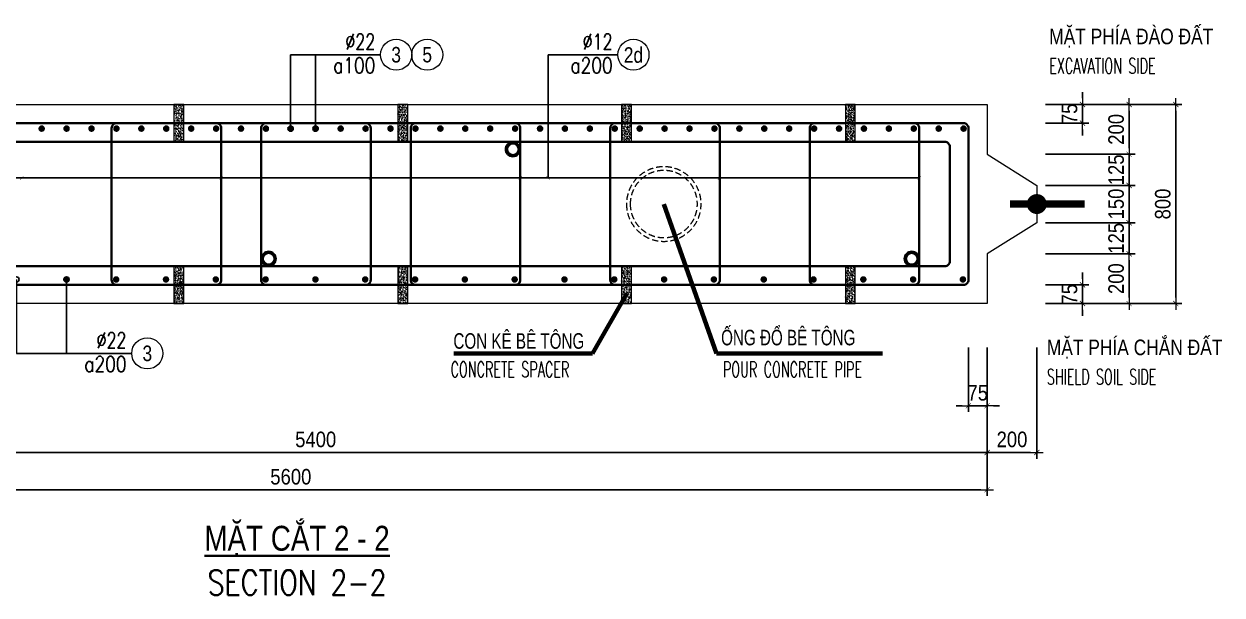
# Model space of a CAD drawing. Header units: millimetres. Extents: x -642477 to 1168880, y -27982 to 330379.
# Drawn here: x 269568 to 284021, y 83720 to 90605 of the extents above; entities that cross this region are included whole.
import ezdxf
from ezdxf.enums import TextEntityAlignment as Align

# ---------------------------------------------------------------- set-up
doc = ezdxf.new("R2010")
doc.units = ezdxf.units.MM
doc.linetypes.add('HIDDEN', pattern=[0.375, 0.25, -0.125])
doc.linetypes.add('HIDDEN2', pattern=[4.7625, 3.175, -1.5875])
doc.layers.get('0').update_dxf_attribs({"lineweight": 20})
doc.layers.get('Defpoints').update_dxf_attribs({"color": 151, "lineweight": 9})
for name, color, linetype, lineweight in [('NDC_S_BEAM', 3, 'HIDDEN2', 20), ('NDC_S_BREAK-LINE', 1, 'Continuous', 15), ('NDC_S_DIAPHGRAM WALL', 3, 'Continuous', 20), ('NDC_S_DIM', 1, 'Continuous', 15), ('NDC_S_ENG TITLE', 3, 'Continuous', 20), ('NDC_S_HATCH MATERIAL', 8, 'Continuous', 13), ('NDC_S_LEADER', 1, 'Continuous', 15), ('NDC_S_LEVEL TEXT', 7, 'Continuous', 20), ('NDC_S_REBAR', 4, 'Continuous', 35), ('NDC_S_VN TEXT', 7, 'Continuous', 20), ('NDC_S_VN TITLE', 6, 'Continuous', 35)]:
    doc.layers.add(name, color=color, linetype=linetype, lineweight=lineweight)
doc.layers.add('NDC_S_REBAR DES.', color=2, linetype='Continuous')
doc.styles.add('ARIAL', font='arial.ttf', dxfattribs={"width": 0.8})
doc.styles.add('NDC_ARIAL', font='arial.ttf', dxfattribs={"width": 0.85})
doc.styles.add('NDC_DIM', font='', dxfattribs={"width": 0.75})
doc.styles.add('NDC_EN TXT', font='romans.shx', dxfattribs={"width": 0.8})
doc.styles.get('NDC_DIM').set_extended_font_data('Dotum')
doc.dimstyles.new('A1-NDC-1-25 (x3)', dxfattribs={"dimscale": 75, "dimtxt": 2.5, "dimasz": 1, "dimexe": 1, "dimexo": 0, "dimgap": 0.8, "dimtad": 1, "dimdec": 0, "dimlfac": 0.333333, "dimdsep": 46, "dimtxsty": 'NDC_ARIAL', "dimblk": 'DIMMARK', "dimcen": 49999.938995, "dimdle": 1.5, "dimclrd": 1, "dimclre": 1, "dimclrt": 3, "dimadec": 0, "dimazin": 0, "dimtfac": 1, "dimtdec": 0, "dimtix": 1, "dimtmove": 2, "dimatfit": 3, "dimfxl": 1, "dimarcsym": 0})
doc.dimstyles.new('NDC_dim_25', dxfattribs={"dimscale": 25, "dimtxt": 2.2, "dimasz": 1.5, "dimexe": 1.5, "dimexo": 2.5, "dimgap": 1, "dimtad": 1, "dimdec": 0, "dimzin": 0, "dimdsep": 46, "dimtxsty": 'NDC_DIM', "dimblk": 'DIMMARK', "dimcen": 0.09, "dimdle": 1.2, "dimclrd": 1, "dimclre": 1, "dimclrt": 3, "dimadec": 0, "dimazin": 0, "dimtfac": 1, "dimtdec": 0, "dimtix": 1, "dimtofl": 0, "dimtmove": 0, "dimatfit": 3, "dimfxl": 6, "dimfxlon": 1, "dimtolj": 1, "dimtzin": 0, "dimarcsym": 0})

# ---------------------------------------------------------------- blocks, each defined once
blk = doc.blocks.new('TV_001')
at = {"layer": 'NDC_S_DIAPHGRAM WALL', "ltscale": 0.01}
for p, q in [((21086.6, 15963.3), (21044.1, 15767.9)), ((21044.1, 15767.9), (20822.1, 15688.3)), ((20822.1, 15688.3), (20790.3, 15541.7)), ((20790.3, 15541.7), (20959.2, 15377)), ((20959.2, 15377), (20916.7, 15181.6)), ((20916.7, 15181.6), (26388.8, 13991.9))]:
    blk.add_line(p, q, dxfattribs=at)
blk.add_lwpolyline([(26558.8, 14773.6), (21086.6, 15963.3)], dxfattribs=at)
at = {"layer": 'NDC_S_DIAPHGRAM WALL', "ltscale": 50, "const_width": 30}
blk.add_lwpolyline([(20911.1, 15592.2), (20618, 15655.9)], dxfattribs=at)
at = {"layer": 'NDC_S_DIAPHGRAM WALL', "ltscale": 50, "const_width": 40}
blk.add_lwpolyline([(20825.8, 15610.7, -1), (20786.7, 15619.2, -1)], format="xyb", close=True, dxfattribs=at)
blk = doc.blocks.new('DIMMARK')
at = {"layer": 'NDC_S_DIM', "color": 1}
blk.add_line((-1.5, 0), (1, 0), dxfattribs=at)
at = {"layer": 'NDC_S_DIM', "color": 2, "const_width": 0.1}
blk.add_lwpolyline([(-0.42, -0.42), (0.42, 0.42)], dxfattribs=at)
blk = doc.blocks.new('Ong sieu am')
at = {"layer": 'NDC_S_HATCH MATERIAL'}
h = blk.add_hatch(dxfattribs=at)
h.set_pattern_fill('ANSI31', color=256, scale=20)
h.set_pattern_definition([(45, (0, 0), (-1.76776695, 1.76776695), [])])
h.paths.add_polyline_path([(-7119.3, 51158.9, 1), (-7179.3, 51158.9, 1)])
h.paths.add_polyline_path([(-7171.3, 51158.9, -1), (-7127.3, 51158.9, -1)], flags=16)
at = {"layer": 'NDC_S_REBAR DES.'}
for radius in [30, 22]:
    blk.add_circle((-7149.3, 51158.9), radius, dxfattribs=at)
blk = doc.blocks.new('ong do BT')
at = {"layer": 'NDC_S_HATCH MATERIAL', "linetype": 'HIDDEN', "ltscale": 100}
for radius in [150, 135]:
    blk.add_circle((-6323.7, 51237.8), radius, dxfattribs=at)
blk = doc.blocks.new('con ke BT')
at = {"layer": 'NDC_S_HATCH MATERIAL'}
h = blk.add_hatch(dxfattribs=at)
h.set_pattern_fill('AR-CONC', color=256, scale=2)
h.set_pattern_definition([(50, (0, 0), (14.3452037, -1.2550427), [1.5, -16.5]), (355, (0, 0), (-2.7750267, 15.0438427), [1.2, -13.2]), (100.451444, (1.195, -0.105), (11.570177, 13.7888), [1.274804, -14.0228422]), (46.1842, (0, 4), (21.3448266, -3.3103856), [2.25, -24.75]), (96.635635, (1.779, 3.724), (18.693239, 19.482372), [1.912207, -21.034275]), (351.184164, (0, 4), (18.693239, 19.482372), [1.8, -19.8]), (21, (2, 3), (11.938141, -8.0523778), [1.5, -16.5]), (326, (2, 3), (4.8663066, 14.503001), [1.2, -13.2]), (71.451445, (2.995, 2.329), (16.8044475, 6.450623), [1.274804, -14.0228422]), (37.5, (0, 0), (0.2431971, 6.6578771), [0, -13.04, 0, -13.4, 0, -13.25]), (7.5, (0, 0), (5.2613907, 7.8882342), [0, -7.64, 0, -12.74, 0, -5.05]), (327.5, (-4.46, 0), (10.6764487, -0.45109743), [0, -5, 0, -15.6, 0, -20.7]), (317.5, (-6.46, 0), (11.6637234, 2.0020996), [0, -6.5, 0, -10.36, 0, -14.7])])
h.paths.add_polyline_path([(-7076.9, 51430.9), (-7116.9, 51430.9), (-7116.9, 51280.9), (-7076.9, 51280.9)])
at = {"layer": 'NDC_S_BREAK-LINE'}
blk.add_lwpolyline([(-7116.9, 51430.9), (-7116.9, 51280.9), (-7076.9, 51280.9), (-7076.9, 51430.9)], close=True, dxfattribs=at)
blk = doc.blocks.new('*U2356')
at = {"layer": 'NDC_S_LEADER', "xscale": 3, "yscale": 3, "zscale": 3}
blk.add_blockref('con ke BT', (21291, -154068), dxfattribs=at)
blk = doc.blocks.new('*U2357')
at = {"layer": 'NDC_S_DIM', "color": 0, "linetype": 'ByBlock', "lineweight": -2, "transparency": 16777216}
for p in [(0, 0), (2700, 0), (5400, 0), (8100, 0), (10800, 0), (13500, 0)]:
    blk.add_blockref('*U2356', p, dxfattribs=at)
blk = doc.blocks.new('*U2358')
at = {"layer": 'NDC_S_LEADER', "xscale": 3, "yscale": 3, "zscale": 3}
blk.add_blockref('con ke BT', (21291, -154068), dxfattribs=at)
blk = doc.blocks.new('*U2359')
at = {"layer": 'NDC_S_DIM', "color": 0, "linetype": 'ByBlock', "lineweight": -2, "transparency": 16777216}
for p in [(0, 0), (2700, 0), (5400, 0), (8100, 0), (10800, 0), (13500, 0)]:
    blk.add_blockref('*U2358', p, dxfattribs=at)
blk = doc.blocks.new('*U366')
blk.add_circle((2.5, 0), 2.5)
at = {"layer": 'NDC_S_VN TEXT', "color": 3, "style": 'NDC_EN TXT'}
for tag, width, p in [('DK2', 0.75, (-0.85, 0.85)), ('KC2', 0.8, (-0.85, -2.97))]:
    blk.add_attdef(tag, text='', height=2.5, dxfattribs=dict(at, width=width)).set_placement(p, align=Align.RIGHT)
at = {"layer": 'NDC_S_VN TEXT', "color": 7, "style": 'ARIAL', "width": 0.8}
blk.add_attdef('SH3', text='', height=2.5, dxfattribs=at).set_placement((2.5, 0), align=Align.MIDDLE)
blk = doc.blocks.new('kata_block_THEP')
at = {"layer": 'NDC_S_REBAR', "color": 0}
for p, q in [((-0.5, 0), (0.5, 0)), ((-0.35, 0.35), (0.35, -0.35)), ((0.35, 0.35), (-0.35, -0.35)), ((0, 0.5), (0, -0.5))]:
    blk.add_line(p, q, dxfattribs=at)
at = {"layer": 'NDC_S_REBAR', "color": 0, "const_width": 0.0833}
blk.add_lwpolyline([(-0.5, 0, 1), (0.5, 0, 1), (-0.5, 0, 1)], format="xyb", dxfattribs=at)
blk = doc.blocks.new('*U2368')
at = {"layer": 'NDC_S_REBAR', "ltscale": 80, "xscale": 72, "yscale": 72, "zscale": 72}
blk.add_blockref('kata_block_THEP', (0, 0), dxfattribs=at)
blk = doc.blocks.new('*U2369')
at = {"layer": 'NDC_S_LEVEL TEXT', "color": 0, "linetype": 'ByBlock', "lineweight": -2, "transparency": 16777216}
for p in [(5408.1, 0), (6009, 0), (6609.9, 0), (7210.8, 0), (7811.7, 0), (8412.6, 0), (9013.5, 0), (9614.4, 0), (10215.3, 0), (10816.2, 0), (11417.1, 0), (12018, 0), (12618.9, 0), (13219.8, 0), (13820.7, 0), (14421.6, 0), (15022.5, 0), (15623.4, 0), (16224.3, 0)]:
    blk.add_blockref('*U2368', p, dxfattribs=at)
blk = doc.blocks.new('*U2370')
at = {"layer": 'NDC_S_REBAR', "ltscale": 80, "xscale": 72, "yscale": 72, "zscale": 72}
blk.add_blockref('kata_block_THEP', (0, 0), dxfattribs=at)
blk = doc.blocks.new('*U2355')
at = {"layer": 'NDC_S_LEVEL TEXT', "color": 0, "linetype": 'ByBlock', "lineweight": -2, "transparency": 16777216}
for p in [(5110.2, 0), (5410.8, 0), (5711.4, 0), (6012, 0), (6312.6, 0), (6613.2, 0), (6913.8, 0), (7214.4, 0), (7515, 0), (7815.6, 0), (8116.2, 0), (8416.8, 0), (8717.4, 0), (9018, 0), (9318.6, 0), (9619.2, 0), (9919.8, 0), (10220.4, 0), (10521, 0), (10821.6, 0), (11122.2, 0), (11422.8, 0), (11723.4, 0), (12024, 0), (12324.6, 0), (12625.2, 0), (12925.8, 0), (13226.4, 0), (13527, 0), (13827.6, 0), (14128.2, 0), (14428.8, 0), (14729.4, 0), (15030, 0), (15330.6, 0), (15631.2, 0), (15931.8, 0), (16232.4, 0)]:
    blk.add_blockref('*U2370', p, dxfattribs=at)
blk = doc.blocks.new('*D2402')
at = {"layer": 'Defpoints', "color": 0, "ltscale": 100, "transparency": 16777216}
for p in [(281892, 87834), (282900, 87834), (281892, 87234)]:
    blk.add_point(p, dxfattribs=at)
at = {"layer": 'NDC_S_DIM', "color": 1, "lineweight": -2, "ltscale": 100, "transparency": 16777216}
for p, q in [((281892, 87834), (282975, 87834)), ((282900, 87309), (282900, 87759)), ((281892, 87234), (282975, 87234))]:
    blk.add_line(p, q, dxfattribs=at)
at = {"layer": 'NDC_S_DIM', "color": 1, "lineweight": -2, "ltscale": 100, "transparency": 16777216, "xscale": 75, "yscale": 75, "zscale": 75}
for p, rotation in [((282900, 87834), 90), ((282900, 87234), 270)]:
    blk.add_blockref('DIMMARK', p, dxfattribs=dict(at, rotation=rotation))
at = {"layer": 'NDC_S_DIM', "color": 3, "ltscale": 100, "transparency": 16777216, "insert": (282744, 87534), "char_height": 187.5, "attachment_point": 5, "rotation": 90, "style": 'NDC_ARIAL'}
blk.add_mtext('200', dxfattribs=at)
blk = doc.blocks.new('*D2403')
at = {"layer": 'Defpoints', "color": 0, "ltscale": 100, "transparency": 16777216}
for p in [(281892, 88209), (282900, 88209), (281892, 87834)]:
    blk.add_point(p, dxfattribs=at)
at = {"layer": 'NDC_S_DIM', "color": 1, "lineweight": -2, "ltscale": 100, "transparency": 16777216}
for p, q in [((282900, 88284), (282900, 88359)), ((281892, 88209), (282975, 88209)), ((282900, 87834), (282900, 88209)), ((281892, 87834), (282975, 87834)), ((282900, 87759), (282900, 87684))]:
    blk.add_line(p, q, dxfattribs=at)
at = {"layer": 'NDC_S_DIM', "color": 1, "lineweight": -2, "ltscale": 100, "transparency": 16777216, "xscale": 75, "yscale": 75, "zscale": 75}
for p, rotation in [((282900, 88209), 270), ((282900, 87834), 90)]:
    blk.add_blockref('DIMMARK', p, dxfattribs=dict(at, rotation=rotation))
at = {"layer": 'NDC_S_DIM', "color": 3, "ltscale": 100, "transparency": 16777216, "insert": (282744, 88021), "char_height": 187.5, "attachment_point": 5, "rotation": 90, "style": 'NDC_ARIAL'}
blk.add_mtext('125', dxfattribs=at)
blk = doc.blocks.new('*D2404')
at = {"layer": 'Defpoints', "color": 0, "ltscale": 100, "transparency": 16777216}
for p in [(281892, 88659), (282900, 88659), (281892, 88209)]:
    blk.add_point(p, dxfattribs=at)
at = {"layer": 'NDC_S_DIM', "color": 1, "lineweight": -2, "ltscale": 100, "transparency": 16777216}
for p, q in [((282900, 88734), (282900, 88809)), ((281892, 88659), (282975, 88659)), ((282900, 88209), (282900, 88659)), ((281892, 88209), (282975, 88209)), ((282900, 88134), (282900, 88059))]:
    blk.add_line(p, q, dxfattribs=at)
at = {"layer": 'NDC_S_DIM', "color": 1, "lineweight": -2, "ltscale": 100, "transparency": 16777216, "xscale": 75, "yscale": 75, "zscale": 75}
for p, rotation in [((282900, 88659), 270), ((282900, 88209), 90)]:
    blk.add_blockref('DIMMARK', p, dxfattribs=dict(at, rotation=rotation))
at = {"layer": 'NDC_S_DIM', "color": 3, "ltscale": 100, "transparency": 16777216, "insert": (282744, 88434), "char_height": 187.5, "attachment_point": 5, "rotation": 90, "style": 'NDC_ARIAL'}
blk.add_mtext('150', dxfattribs=at)
blk = doc.blocks.new('*D2405')
at = {"layer": 'Defpoints', "color": 0, "ltscale": 100, "transparency": 16777216}
for p in [(281892, 89034), (282900, 89034), (281892, 88659)]:
    blk.add_point(p, dxfattribs=at)
at = {"layer": 'NDC_S_DIM', "color": 1, "lineweight": -2, "ltscale": 100, "transparency": 16777216}
for p, q in [((282900, 89109), (282900, 89184)), ((281892, 89034), (282975, 89034)), ((282900, 88659), (282900, 89034)), ((281892, 88659), (282975, 88659)), ((282900, 88584), (282900, 88509))]:
    blk.add_line(p, q, dxfattribs=at)
at = {"layer": 'NDC_S_DIM', "color": 1, "lineweight": -2, "ltscale": 100, "transparency": 16777216, "xscale": 75, "yscale": 75, "zscale": 75}
for p, rotation in [((282900, 89034), 270), ((282900, 88659), 90)]:
    blk.add_blockref('DIMMARK', p, dxfattribs=dict(at, rotation=rotation))
at = {"layer": 'NDC_S_DIM', "color": 3, "ltscale": 100, "transparency": 16777216, "insert": (282744, 88846), "char_height": 187.5, "attachment_point": 5, "rotation": 90, "style": 'NDC_ARIAL'}
blk.add_mtext('125', dxfattribs=at)
blk = doc.blocks.new('*D2406')
at = {"layer": 'Defpoints', "color": 0, "ltscale": 100, "transparency": 16777216}
for p in [(281892, 89634), (282900, 89634), (281892, 89034)]:
    blk.add_point(p, dxfattribs=at)
at = {"layer": 'NDC_S_DIM', "color": 1, "lineweight": -2, "ltscale": 100, "transparency": 16777216}
for p, q in [((281892, 89634), (282975, 89634)), ((282900, 89109), (282900, 89559)), ((281892, 89034), (282975, 89034))]:
    blk.add_line(p, q, dxfattribs=at)
at = {"layer": 'NDC_S_DIM', "color": 1, "lineweight": -2, "ltscale": 100, "transparency": 16777216, "xscale": 75, "yscale": 75, "zscale": 75}
for p, rotation in [((282900, 89634), 90), ((282900, 89034), 270)]:
    blk.add_blockref('DIMMARK', p, dxfattribs=dict(at, rotation=rotation))
at = {"layer": 'NDC_S_DIM', "color": 3, "ltscale": 100, "transparency": 16777216, "insert": (282744, 89334), "char_height": 187.5, "attachment_point": 5, "rotation": 90, "style": 'NDC_ARIAL'}
blk.add_mtext('200', dxfattribs=at)
blk = doc.blocks.new('*D2407')
at = {"layer": 'Defpoints', "color": 0, "ltscale": 100, "transparency": 16777216}
for p in [(281892, 89634), (283463, 89634), (281892, 87234)]:
    blk.add_point(p, dxfattribs=at)
at = {"layer": 'NDC_S_DIM', "color": 1, "lineweight": -2, "ltscale": 100, "transparency": 16777216}
for p, q in [((281892, 89634), (283538, 89634)), ((283463, 87309), (283463, 89559)), ((281892, 87234), (283538, 87234))]:
    blk.add_line(p, q, dxfattribs=at)
at = {"layer": 'NDC_S_DIM', "color": 1, "lineweight": -2, "ltscale": 100, "transparency": 16777216, "xscale": 75, "yscale": 75, "zscale": 75}
for p, rotation in [((283463, 89634), 90), ((283463, 87234), 270)]:
    blk.add_blockref('DIMMARK', p, dxfattribs=dict(at, rotation=rotation))
at = {"layer": 'NDC_S_DIM', "color": 3, "ltscale": 100, "transparency": 16777216, "insert": (283307, 88434), "char_height": 187.5, "attachment_point": 5, "rotation": 90, "style": 'NDC_ARIAL'}
blk.add_mtext('800', dxfattribs=at)
blk = doc.blocks.new('*D2408')
at = {"layer": 'Defpoints', "color": 0, "ltscale": 100, "transparency": 16777216}
for p in [(281892, 87459), (282338, 87459), (281892, 87234)]:
    blk.add_point(p, dxfattribs=at)
at = {"layer": 'NDC_S_DIM', "color": 1, "lineweight": -2, "ltscale": 100, "transparency": 16777216}
for p, q in [((282338, 87534), (282338, 87609)), ((281892, 87459), (282413, 87459)), ((282338, 87234), (282338, 87459)), ((281892, 87234), (282413, 87234)), ((282338, 87159), (282338, 87084))]:
    blk.add_line(p, q, dxfattribs=at)
at = {"layer": 'NDC_S_DIM', "color": 1, "lineweight": -2, "ltscale": 100, "transparency": 16777216, "xscale": 75, "yscale": 75, "zscale": 75}
for p, rotation in [((282338, 87459), 270), ((282338, 87234), 90)]:
    blk.add_blockref('DIMMARK', p, dxfattribs=dict(at, rotation=rotation))
at = {"layer": 'NDC_S_DIM', "color": 3, "ltscale": 100, "transparency": 16777216, "insert": (282182, 87346), "char_height": 187.5, "attachment_point": 5, "rotation": 90, "style": 'NDC_ARIAL'}
blk.add_mtext('75', dxfattribs=at)
blk = doc.blocks.new('*D2409')
at = {"layer": 'Defpoints', "color": 0, "ltscale": 100, "transparency": 16777216}
for p in [(281892, 89634), (282338, 89634), (281892, 89409)]:
    blk.add_point(p, dxfattribs=at)
at = {"layer": 'NDC_S_DIM', "color": 1, "lineweight": -2, "ltscale": 100, "transparency": 16777216}
for p, q in [((282338, 89709), (282338, 89784)), ((281892, 89634), (282413, 89634)), ((282338, 89409), (282338, 89634)), ((281892, 89409), (282413, 89409)), ((282338, 89334), (282338, 89259))]:
    blk.add_line(p, q, dxfattribs=at)
at = {"layer": 'NDC_S_DIM', "color": 1, "lineweight": -2, "ltscale": 100, "transparency": 16777216, "xscale": 75, "yscale": 75, "zscale": 75}
for p, rotation in [((282338, 89634), 270), ((282338, 89409), 90)]:
    blk.add_blockref('DIMMARK', p, dxfattribs=dict(at, rotation=rotation))
at = {"layer": 'NDC_S_DIM', "color": 3, "ltscale": 100, "transparency": 16777216, "insert": (282182, 89521), "char_height": 187.5, "attachment_point": 5, "rotation": 90, "style": 'NDC_ARIAL'}
blk.add_mtext('75', dxfattribs=at)
blk = doc.blocks.new('*D2411')
at = {"layer": 'Defpoints', "color": 0, "ltscale": 100, "transparency": 16777216}
for p in [(280962, 86704), (281187, 86704), (281187, 86002)]:
    blk.add_point(p, dxfattribs=at)
at = {"layer": 'NDC_S_DIM', "color": 1, "lineweight": -2, "ltscale": 100, "transparency": 16777216}
for p, q in [((280962, 86704), (280962, 85927)), ((281187, 86704), (281187, 85927)), ((280887, 86002), (280812, 86002)), ((280962, 86002), (281187, 86002)), ((281262, 86002), (281337, 86002))]:
    blk.add_line(p, q, dxfattribs=at)
at = {"layer": 'NDC_S_DIM', "color": 1, "lineweight": -2, "ltscale": 100, "transparency": 16777216, "xscale": 75, "yscale": 75, "zscale": 75}
blk.add_blockref('DIMMARK', (280962, 86002), dxfattribs=at)
at = {"layer": 'NDC_S_DIM', "color": 1, "lineweight": -2, "ltscale": 100, "transparency": 16777216, "xscale": 75, "yscale": 75, "zscale": 75, "rotation": 180}
blk.add_blockref('DIMMARK', (281187, 86002), dxfattribs=at)
at = {"layer": 'NDC_S_DIM', "color": 3, "ltscale": 100, "transparency": 16777216, "insert": (281074, 86157), "char_height": 187.5, "attachment_point": 5, "style": 'NDC_ARIAL'}
blk.add_mtext('75', dxfattribs=at)
blk = doc.blocks.new('*D2413')
at = {"layer": 'Defpoints', "color": 0, "ltscale": 100, "transparency": 16777216}
for p in [(264987, 86704), (281187, 86704), (281187, 85439)]:
    blk.add_point(p, dxfattribs=at)
at = {"layer": 'NDC_S_DIM', "color": 1, "lineweight": -2, "ltscale": 100, "transparency": 16777216}
for p, q in [((264987, 86704), (264987, 85364)), ((281187, 86704), (281187, 85364)), ((265062, 85439), (281112, 85439))]:
    blk.add_line(p, q, dxfattribs=at)
at = {"layer": 'NDC_S_DIM', "color": 1, "lineweight": -2, "ltscale": 100, "transparency": 16777216, "xscale": 75, "yscale": 75, "zscale": 75, "rotation": 180}
blk.add_blockref('DIMMARK', (264987, 85439), dxfattribs=at)
at = {"layer": 'NDC_S_DIM', "color": 1, "lineweight": -2, "ltscale": 100, "transparency": 16777216, "xscale": 75, "yscale": 75, "zscale": 75}
blk.add_blockref('DIMMARK', (281187, 85439), dxfattribs=at)
at = {"layer": 'NDC_S_DIM', "color": 3, "ltscale": 100, "transparency": 16777216, "insert": (273087, 85595), "char_height": 187.5, "attachment_point": 5, "style": 'NDC_ARIAL'}
blk.add_mtext('5400', dxfattribs=at)
blk = doc.blocks.new('*D2414')
at = {"layer": 'Defpoints', "color": 0, "ltscale": 100, "transparency": 16777216}
for p in [(281187, 86704), (281787, 86704), (281787, 85439)]:
    blk.add_point(p, dxfattribs=at)
at = {"layer": 'NDC_S_DIM', "color": 1, "lineweight": -2, "ltscale": 100, "transparency": 16777216}
for p, q in [((281187, 86704), (281187, 85364)), ((281787, 86704), (281787, 85364)), ((281262, 85439), (281712, 85439))]:
    blk.add_line(p, q, dxfattribs=at)
at = {"layer": 'NDC_S_DIM', "color": 1, "lineweight": -2, "ltscale": 100, "transparency": 16777216, "xscale": 75, "yscale": 75, "zscale": 75, "rotation": 180}
blk.add_blockref('DIMMARK', (281187, 85439), dxfattribs=at)
at = {"layer": 'NDC_S_DIM', "color": 1, "lineweight": -2, "ltscale": 100, "transparency": 16777216, "xscale": 75, "yscale": 75, "zscale": 75}
blk.add_blockref('DIMMARK', (281787, 85439), dxfattribs=at)
at = {"layer": 'NDC_S_DIM', "color": 3, "ltscale": 100, "transparency": 16777216, "insert": (281487, 85595), "char_height": 187.5, "attachment_point": 5, "style": 'NDC_ARIAL'}
blk.add_mtext('200', dxfattribs=at)
blk = doc.blocks.new('*D2415')
at = {"layer": 'Defpoints', "color": 0, "ltscale": 100, "transparency": 16777216}
for p in [(264387, 86704), (281187, 86704), (281187, 84989)]:
    blk.add_point(p, dxfattribs=at)
at = {"layer": 'NDC_S_DIM', "color": 1, "lineweight": -2, "ltscale": 100, "transparency": 16777216}
for p, q in [((264387, 86704), (264387, 84914)), ((281187, 86704), (281187, 84914)), ((264462, 84989), (281112, 84989))]:
    blk.add_line(p, q, dxfattribs=at)
at = {"layer": 'NDC_S_DIM', "color": 1, "lineweight": -2, "ltscale": 100, "transparency": 16777216, "xscale": 75, "yscale": 75, "zscale": 75, "rotation": 180}
blk.add_blockref('DIMMARK', (264387, 84989), dxfattribs=at)
at = {"layer": 'NDC_S_DIM', "color": 1, "lineweight": -2, "ltscale": 100, "transparency": 16777216, "xscale": 75, "yscale": 75, "zscale": 75}
blk.add_blockref('DIMMARK', (281187, 84989), dxfattribs=at)
at = {"layer": 'NDC_S_DIM', "color": 3, "ltscale": 100, "transparency": 16777216, "insert": (272787, 85145), "char_height": 187.5, "attachment_point": 5, "style": 'NDC_ARIAL'}
blk.add_mtext('5600', dxfattribs=at)

msp = doc.modelspace()

# ---------------------------------------------------------------- linework, layer by layer
at = {"layer": 'NDC_S_DIM'}
msp.add_circle((274432.6, 90233.8), 187.5, dxfattribs=at)
at = {"layer": 'NDC_S_REBAR'}
msp.add_lwpolyline([(265782.2, 88308.1), (264639.8, 87591.1, 0.2585925), (264611.6, 87540.3), (264611.6, 87518.8, 0.4142136), (264671.6, 87458.8), (280901.6, 87458.8, 0.4142136), (280961.6, 87518.8), (280961.6, 89348.8, 0.4142136), (280901.6, 89408.8), (264671.6, 89408.8, 0.4142136), (264611.6, 89348.8), (264611.6, 89333, 0.2239077), (264633.4, 89286.7), (265771, 88565.8)], format="xyb", dxfattribs=at)
for points in [[(270685.5, 89408.8), (271886.8, 89408.8, -0.4142136), (271946.8, 89348.8), (271946.8, 87518.8, -0.4142136), (271886.8, 87458.8), (270685.5, 87458.8, -0.4142136), (270625.5, 87518.8), (270625.5, 89348.8, -0.4142136)], [(272490, 89408.8), (273691.3, 89408.8, -0.4142136), (273751.3, 89348.8), (273751.3, 87518.8, -0.4142136), (273691.3, 87458.8), (272490, 87458.8, -0.4142136), (272430, 87518.8), (272430, 89348.8, -0.4142136)], [(274294.5, 89408.8), (275495.8, 89408.8, -0.4142136), (275555.8, 89348.8), (275555.8, 87518.8, -0.4142136), (275495.8, 87458.8), (274294.5, 87458.8, -0.4142136), (274234.5, 87518.8), (274234.5, 89348.8, -0.4142136)], [(276700.5, 89408.8), (277901.8, 89408.8, -0.4142136), (277961.8, 89348.8), (277961.8, 87518.8, -0.4142136), (277901.8, 87458.8), (276700.5, 87458.8, -0.4142136), (276640.5, 87518.8), (276640.5, 89348.8, -0.4142136)], [(279106.5, 89408.8), (280307.8, 89408.8, -0.4142136), (280367.8, 89348.8), (280367.8, 87518.8, -0.4142136), (280307.8, 87458.8), (279106.5, 87458.8, -0.4142136), (279046.5, 87518.8), (279046.5, 89348.8, -0.4142136)], [(265721.6, 89183.8), (280676.6, 89183.8, -0.4142136), (280736.6, 89123.8), (280736.6, 87743.8, -0.4142136), (280676.6, 87683.8), (265721.6, 87683.8, -0.4142136), (265661.6, 87743.8), (265661.6, 89123.8, -0.4142136)]]:
    msp.add_lwpolyline(points, format="xyb", close=True, dxfattribs=at)

# ---------------------------------------------------------------- block references
at = {"layer": 'NDC_S_BEAM', "xscale": -3, "yscale": 3, "zscale": 3, "rotation": 347.733965496706}
msp.add_blockref('TV_001', (332828.1, 29397.3), dxfattribs=at)
at = {"layer": 'NDC_S_DIM', "ltscale": 80, "xscale": 75, "yscale": 75, "zscale": 75}
for p, values in [((273870.1, 90233.8), {'SH3': '3', 'DK2': '%%c22', 'KC2': 'a100'}), ((276732.9, 90233.8), {'SH3': '2d', 'DK2': '%%c12', 'KC2': 'a200'}), ((270868.3, 86633.7), {'SH3': '3', 'DK2': '%%c22', 'KC2': 'a200'})]:
    msp.add_blockref('*U366', p, dxfattribs=at).add_auto_attribs(values)
at = {"layer": 'NDC_S_DIM'}
for name, p in [('*U2357', (266036.6, 89408.8)), ('*U2359', (266036.6, 87458.8))]:
    msp.add_blockref(name, p, dxfattribs=at)
at = {"layer": 'NDC_S_LEADER', "yscale": 3, "zscale": 3}
for name, p, xscale in [('Ong sieu am', (296913.7, -64382.8), 3), ('ong do BT', (258315.4, -65279.7), -3), ('Ong sieu am', (293967.9, -65702.8), 3)]:
    msp.add_blockref(name, p, dxfattribs=dict(at, xscale=xscale))
at = {"layer": 'NDC_S_LEADER', "xscale": -3, "yscale": 3, "zscale": 3, "rotation": 180}
msp.add_blockref('Ong sieu am', (301725.7, 241250.3), dxfattribs=at)
at = {"layer": 'NDC_S_LEVEL TEXT'}
msp.add_blockref('*U2355', (264671.1, 89342.8), dxfattribs=at)
at = {"layer": 'NDC_S_LEVEL TEXT', "extrusion": (0, 0, -1), "zscale": -1, "rotation": 180}
msp.add_blockref('*U2369', (-264671.1, 87524.8), dxfattribs=at)

# ---------------------------------------------------------------- texts
at = {"layer": 'NDC_S_ENG TITLE', "style": 'NDC_EN TXT', "width": 0.6}
for s, p in [('EXCAVATION SIDE', (281936.3, 90099.4)), ('CONCRETE SPACER', (274714.4, 86440.1)), ('POUR CONCRETE PIPE', (277999.7, 86440.1)), ('SHIELD SOIL SIDE', (281907.2, 86350.9))]:
    msp.add_text(s, height=187.5, dxfattribs=at).set_placement(p, align=Align.MIDDLE_LEFT)
at = {"layer": 'NDC_S_ENG TITLE', "style": 'NDC_EN TXT', "width": 0.8}
msp.add_text('SECTION 2-2', height=300, dxfattribs=at).set_placement((272862, 83870.1), align=Align.MIDDLE)
at = {"layer": 'NDC_S_LEVEL TEXT', "style": 'NDC_ARIAL'}
for s, width, p in [('MẶT PHÍA ĐÀO ĐẤT', 0.8, (281936.3, 90454.1)), ('CON KÊ BÊ TÔNG', 0.7, (274748.3, 86782.9)), ('ỐNG ĐỔ BÊ TÔNG', 0.7, (277978.2, 86824.2)), ('MẶT PHÍA CHẮN ĐẤT', 0.8, (281907.2, 86705.6))]:
    msp.add_text(s, height=187.5, dxfattribs=dict(at, width=width)).set_placement(p, align=Align.MIDDLE_LEFT)
at = {"layer": 'NDC_S_VN TEXT', "color": 7, "style": 'ARIAL', "width": 0.8}
msp.add_text('5', height=187.5, dxfattribs=at).set_placement((274432.6, 90233.8), align=Align.MIDDLE)
at = {"layer": 'NDC_S_VN TITLE', "style": 'NDC_ARIAL', "width": 0.8}
msp.add_text('%%UMẶT CẮT 2 - 2', height=300, dxfattribs=at).set_placement((272862, 84416.6), align=Align.MIDDLE)

# ---------------------------------------------------------------- dimensions: what is measured, and where the dimension line sits
at = {"layer": 'NDC_S_DIM', "ltscale": 100}
for base, p1, p2, picture, middle in [((282337.5, 89633.8), (281892.3, 89408.8), (281892.3, 89633.8), '*D2409', (282182.2, 89521.3)), ((282900, 89633.8), (281892.3, 89033.8), (281892.3, 89633.8), '*D2406', (282744.3, 89333.8)), ((283462.5, 89633.8), (281892.3, 87233.8), (281892.3, 89633.8), '*D2407', (283306.8, 88433.8)), ((282900, 89033.8), (281892.3, 88658.8), (281892.3, 89033.8), '*D2405', (282744.3, 88846.3)), ((282900, 88658.8), (281892.3, 88208.8), (281892.3, 88658.8), '*D2404', (282744.3, 88433.8)), ((282900, 88208.8), (281892.3, 87833.8), (281892.3, 88208.8), '*D2403', (282744.3, 88021.3)), ((282900, 87833.8), (281892.3, 87233.8), (281892.3, 87833.8), '*D2402', (282744.3, 87533.8)), ((282337.5, 87458.8), (281892.3, 87233.8), (281892.3, 87458.8), '*D2408', (282182.2, 87346.3))]:
    dim = msp.add_linear_dim(base=base, p1=p1, p2=p2, angle=90, dimstyle='A1-NDC-1-25 (x3)', dxfattribs=at)
    dim.commit()
    dim.dimension.update_dxf_attribs({"geometry": picture, "text_midpoint": middle})
for base, p1, p2, picture, middle in [((281186.6, 84989.1), (264386.6, 86704.2), (281186.6, 86704.2), '*D2415', (272786.6, 85144.8)), ((281186.6, 85439.1), (264986.6, 86704.2), (281186.6, 86704.2), '*D2413', (273086.6, 85594.8)), ((281186.6, 86001.6), (280961.6, 86704.2), (281186.6, 86704.2), '*D2411', (281074.1, 86156.9)), ((281786.6, 85439.1), (281186.6, 86704.2), (281786.6, 86704.2), '*D2414', (281486.6, 85594.8))]:
    dim = msp.add_linear_dim(base=base, p1=p1, p2=p2, dimstyle='A1-NDC-1-25 (x3)', dxfattribs=at)
    dim.commit()
    dim.dimension.update_dxf_attribs({"geometry": picture, "text_midpoint": middle})

# ---------------------------------------------------------------- leaders
at = {"layer": 'NDC_S_LEADER'}
for points, override in [([(272783.4, 89342.8), (272783.4, 90233.8), (273870.1, 90233.8)], {"dimasz": 2.5, "dimldrblk": 'DotBlank'}), ([(273083.7, 89342.8), (273083.7, 90233.8), (273870.1, 90233.8)], {"dimasz": 2.5, "dimldrblk": 'DotBlank'}), ([(275891.2, 88748), (275891.2, 90233.8), (276732.9, 90233.8)], {"dimldrblk": 'ArchTick'}), ([(267134.8, 88748), (280359, 88748)], {"dimldrblk": 'ArchTick'}), ([(280367.8, 88748), (267138.1, 88748)], {"dimldrblk": 'ArchTick'}), ([(269540.8, 88748), (280359, 88748)], {"dimldrblk": 'ArchTick'}), ([(271946.8, 88748), (280359, 88748)], {"dimldrblk": 'ArchTick'}), ([(273746.9, 88748), (280359, 88748)], {"dimldrblk": 'ArchTick'}), ([(275555.8, 88748), (280359, 88748)], {"dimldrblk": 'ArchTick'}), ([(277957.4, 88748), (280359, 88748)], {"dimldrblk": 'ArchTick'}), ([(277286.6, 88433.8), (277921.9, 86633.7), (279923.3, 86633.7)], {"dimasz": 4.5, "dimlwd": 65533}), ([(269478.3, 87524.8), (269478.3, 86633.7), (270868.3, 86633.7)], {"dimasz": 2.5, "dimldrblk": 'DotBlank'}), ([(270081.9, 87524.8), (270081.9, 86633.7), (270868.3, 86633.7)], {"dimasz": 2.5, "dimldrblk": 'DotBlank'}), ([(276841.8, 87354.6), (276425.8, 86633.7), (274753.8, 86633.7)], {"dimasz": 4.5, "dimlwd": 65533})]:
    msp.add_leader(points, dimstyle='NDC_dim_25', override=override, dxfattribs=at)

doc.saveas('drawing.dxf')
